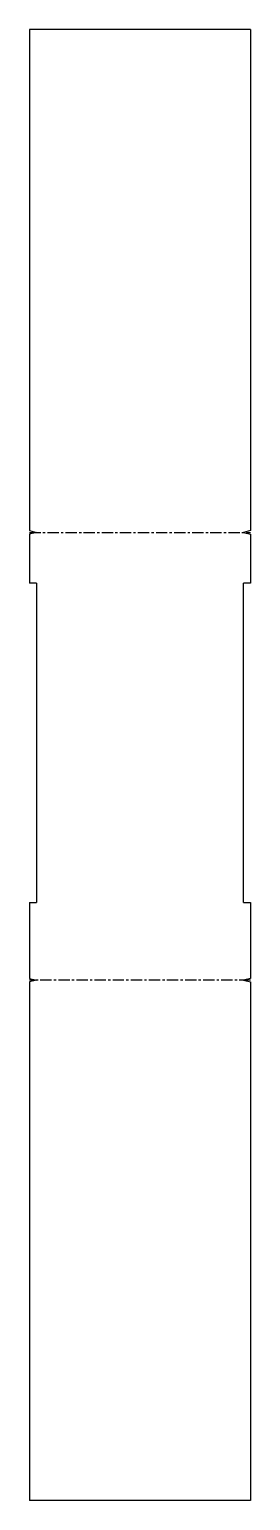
# Model space of a CAD drawing. Extents: x -125 to 124, y 81 to 1729.
import ezdxf

# ---------------------------------------------------------------- set-up
doc = ezdxf.new("R2010")
doc.units = 0
doc.linetypes.add('CENTERX2', pattern=[20.32, 12.7, -2.54, 2.54, -2.54])
doc.layers.get('0').update_dxf_attribs({"linetype": 'CONTINUOUS'})

msp = doc.modelspace()

# ---------------------------------------------------------------- linework, layer by layer
at = {"color": 7, "linetype": 'CONTINUOUS'}
for p, q in [((-125, 1729.4), (-125, 1167.7)), ((123.5, 1729.4), (-125, 1729.4)), ((123.5, 1729.4), (123.5, 1167.7)), ((-125, 1163.7), (-125, 1108.8)), ((123.5, 1163.7), (123.5, 1108.8)), ((-117, 1108.8), (-125, 1108.8)), ((-117, 1108.8), (-117, 750.8)), ((123.5, 1108.8), (115.5, 1108.8)), ((115.5, 750.8), (115.5, 1108.8)), ((-125, 750.8), (-117, 750.8)), ((-125, 750.8), (-125, 665.9)), ((115.5, 750.8), (123.5, 750.8)), ((123.5, 750.8), (123.5, 665.9)), ((-125, 661.9), (-125, 80.6)), ((123.5, 661.9), (123.5, 80.6)), ((123.5, 80.6), (-125, 80.6))]:
    msp.add_line(p, q, dxfattribs=at)
for p, q in [((-125, 1167.7), (-117, 1165.7)), ((-117, 1165.7), (-125, 1163.7)), ((123.5, 1167.7), (115.5, 1165.7)), ((115.5, 1165.7), (123.5, 1163.7)), ((-125, 665.9), (-117, 663.9)), ((-117, 663.9), (-125, 661.9)), ((123.5, 665.9), (115.5, 663.9)), ((115.5, 663.9), (123.5, 661.9))]:
    msp.add_line(p, q)
at = {"color": 7, "linetype": 'CENTERX2'}
for p, q in [((-125, 1165.7), (123.5, 1165.7)), ((123.5, 663.9), (-125, 663.9))]:
    msp.add_line(p, q, dxfattribs=at)

doc.saveas('drawing.dxf')
